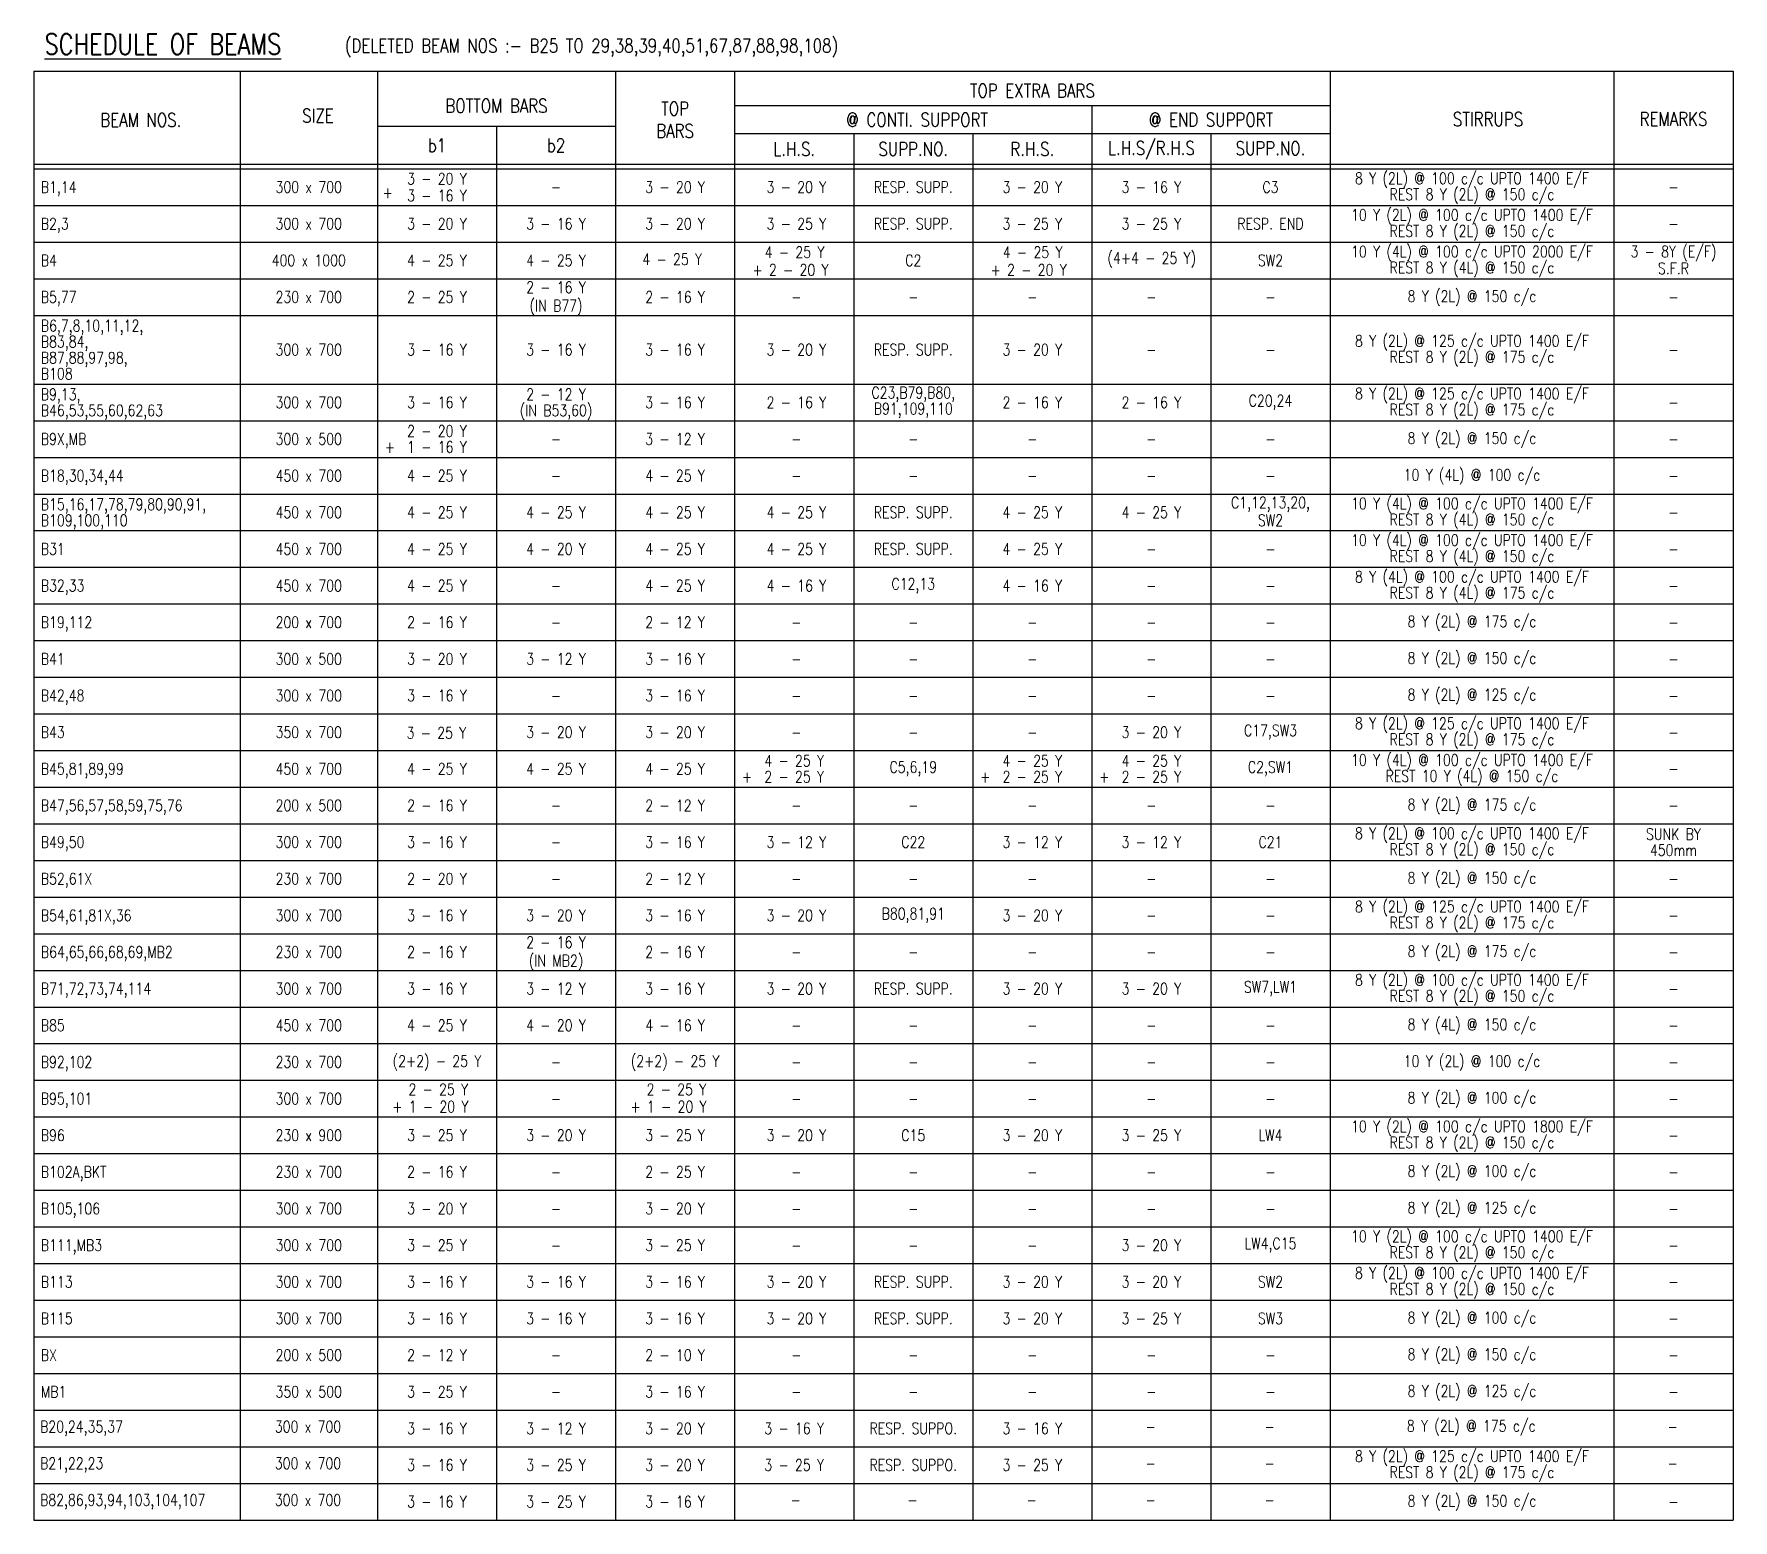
# Model space of a CAD drawing. Header units: millimetres. Extents: x 2659630 to 6742168, y -2425387 to -732288.
# Drawn here: x 3366694 to 3413069, y -854875 to -814321 of the extents above; entities that cross this region are included whole.
import ezdxf
from ezdxf.enums import TextEntityAlignment as Align

# ---------------------------------------------------------------- set-up
doc = ezdxf.new("R2010")
doc.units = ezdxf.units.MM
for name, color, linetype in [('S-TEXT', 2, 'Continuous'), ('S-TEXT-1', 4, 'Continuous'), ('S-TITIL', 6, 'Continuous'), ('SCH-LINE', 7, 'Continuous'), ('SCHEDULE LINE', 7, 'Continuous')]:
    doc.layers.add(name, color=color, linetype=linetype)
doc.styles.add('ROMANS', font='r.shx', dxfattribs={"width": 0.7})

msp = doc.modelspace()

# ---------------------------------------------------------------- linework, layer by layer
at = {"layer": 'SCH-LINE'}
for p, q in [((3366694.5, -815334.103), (3366694.5, -854875.268)), ((3366694.5, -815334.103), (3413069.5, -815334.103)), ((3372319.5, -815334.103), (3372319.5, -854875.268)), ((3376069.5, -815334.103), (3376069.5, -854875.268)), ((3382569.5, -815334.103), (3382569.5, -854875.268)), ((3385819.5, -815334.103), (3385819.5, -854875.268)), ((3402069.5, -815334.103), (3402069.5, -854875.268)), ((3409819.5, -815334.103), (3409819.5, -854875.268)), ((3413069.5, -815334.103), (3413069.5, -854875.268)), ((3385819.5, -816276.902), (3402069.5, -816276.902)), ((3395569.5, -816276.902), (3395569.5, -854875.268)), ((3376069.5, -816841.203), (3382569.5, -816841.203)), ((3379319.5, -816841.203), (3379319.5, -854875.268)), ((3385819.5, -817033.283), (3402069.5, -817033.283)), ((3389069.5, -817033.283), (3389069.5, -854875.268)), ((3392319.5, -817033.283), (3392319.5, -854875.268)), ((3398819.5, -817033.283), (3398819.5, -854875.268)), ((3366694.5, -817878.031), (3413069.5, -817878.031)), ((3366694.5, -818000.268), (3413069.5, -818000.268)), ((3366694.5, -854875.268), (3413069.5, -854875.268))]:
    msp.add_line(p, q, dxfattribs=at)
at = {"layer": 'SCHEDULE LINE', "color": 5}
for p, q in [((3366694.5, -819000.268), (3413069.5, -819000.268)), ((3366694.5, -820000.268), (3413069.5, -820000.268)), ((3366694.5, -820000.268), (3413069.5, -820000.268)), ((3366694.5, -821000.268), (3413069.5, -821000.268)), ((3366694.5, -822000.268), (3413069.5, -822000.268)), ((3366694.5, -822000.268), (3413069.5, -822000.268)), ((3366694.5, -823875.268), (3413069.5, -823875.268)), ((3366694.5, -824875.268), (3413069.5, -824875.268)), ((3366694.5, -825875.268), (3413069.5, -825875.268)), ((3366694.5, -826875.268), (3413069.5, -826875.268)), ((3366694.5, -826875.268), (3413069.5, -826875.268)), ((3366694.5, -827875.268), (3413069.5, -827875.268)), ((3366694.5, -828875.268), (3413069.5, -828875.268)), ((3366694.5, -829875.268), (3413069.5, -829875.268)), ((3366694.5, -830875.268), (3413069.5, -830875.268)), ((3366694.5, -831875.268), (3413069.5, -831875.268)), ((3366694.5, -831875.268), (3413069.5, -831875.268)), ((3366694.5, -832875.268), (3413069.5, -832875.268)), ((3366694.5, -833875.268), (3413069.5, -833875.268)), ((3366694.5, -834875.268), (3413069.5, -834875.268)), ((3366694.5, -835875.268), (3413069.5, -835875.268)), ((3366694.5, -836875.268), (3413069.5, -836875.268)), ((3366694.5, -836875.268), (3413069.5, -836875.268)), ((3366694.5, -837875.268), (3413069.5, -837875.268)), ((3366694.5, -838875.268), (3413069.5, -838875.268)), ((3366694.5, -839875.268), (3413069.5, -839875.268)), ((3366694.5, -840875.268), (3413069.5, -840875.268)), ((3366694.5, -841875.268), (3413069.5, -841875.268)), ((3366694.5, -841875.268), (3413069.5, -841875.268)), ((3366694.5, -842875.268), (3413069.5, -842875.268)), ((3366694.5, -843875.268), (3413069.5, -843875.268)), ((3366694.5, -844875.268), (3413069.5, -844875.268)), ((3366694.5, -845875.268), (3413069.5, -845875.268)), ((3366694.5, -846875.268), (3413069.5, -846875.268)), ((3366694.5, -846875.268), (3413069.5, -846875.268)), ((3366694.5, -847875.268), (3413069.5, -847875.268)), ((3366694.5, -848875.268), (3413069.5, -848875.268)), ((3366694.5, -849875.268), (3413069.5, -849875.268)), ((3366694.5, -850875.268), (3413069.5, -850875.268)), ((3366694.5, -851875.268), (3413069.5, -851875.268)), ((3366694.5, -852875.268), (3413069.5, -852875.268)), ((3366694.5, -853875.268), (3413069.5, -853875.268))]:
    msp.add_line(p, q, dxfattribs=at)

# ---------------------------------------------------------------- texts
at = {"layer": 'S-TEXT', "style": 'ROMANS', "width": 0.8}
msp.add_text('(DELETED BEAM NOS :- B25 TO 29,38,39,40,51,67,87,88,98,108)', height=375, dxfattribs=at).set_placement((3375180.085, -814825.727))
for s, p in [('TOP EXTRA BARS', (3393944.5, -815867.463)), (' @ CONTI. SUPPORT', (3390694.5, -816662.555)), ('@ END SUPPORT', (3398819.5, -816662.555)), ('L.H.S.', (3387444.5, -817462.278)), ('SUPP.NO.', (3390694.5, -817462.278)), ('R.H.S.', (3393944.5, -817462.278)), ('L.H.S/R.H.S', (3397194.5, -817462.278)), ('SUPP.NO.', (3400444.5, -817441.725))]:
    msp.add_text(s, height=375, dxfattribs=at).set_placement(p, align=Align.MIDDLE)
for s, p in [('BOTTOM BARS', (3379319.5, -816468.388)), ('TOP', (3384194.5, -816545.724)), (' BEAM NOS.', (3369507, -816854.204)), ('SIZE', (3374444.5, -816736.628)), ('STIRRUPS', (3406382, -816832.653)), ('REMARKS', (3411444.5, -816825.783)), ('BARS', (3384194.5, -817153.752)), ('b1', (3377694.5, -817549.443)), ('b2', (3380944.5, -817549.443))]:
    msp.add_text(s, height=375, dxfattribs=at).set_placement(p, align=Align.CENTER)
at = {"layer": 'S-TEXT-1', "style": 'ROMANS', "width": 0.8}
for s, p in [('8 Y (2L) @ 100 c/c UPTO 1400 E/F', (3405944.5, -818281.518)), ('300 x 700', (3374194.5, -818500.268)), ('3 - 20 Y', (3377694.5, -818272.768)), ('3 - 20 Y', (3384194.5, -818500.268)), ('3 - 20 Y', (3387505.145, -818500.268)), ('RESP. SUPP.', (3390694.5, -818500.268)), ('3 - 20 Y', (3393944.5, -818500.268)), ('3 - 16 Y', (3397194.5, -818500.268)), ('C3', (3400444.5, -818500.268)), ('REST 8 Y (2L) @ 150 c/c', (3405944.5, -818719.018)), ('+', (3376348.579, -818648.88, 19.417)), ('3 - 16 Y', (3377694.5, -818731.268)), ('-', (3380944.5, -818500.268)), ('-', (3411444.5, -818500.268)), ('300 x 700', (3374194.5, -819500.268)), ('3 - 20 Y', (3377694.5, -819500.268)), ('3 - 16 Y', (3380944.5, -819500.268)), ('3 - 20 Y', (3384194.5, -819500.268)), ('3 - 25 Y', (3387505.145, -819500.268)), ('RESP. SUPP.', (3390694.5, -819500.268)), ('3 - 25 Y', (3393944.5, -819500.268)), ('3 - 25 Y', (3397194.5, -819500.268)), ('RESP. END', (3400444.5, -819500.268)), ('10 Y (2L) @ 100 c/c UPTO 1400 E/F', (3405944.5, -819281.518)), ('REST 8 Y (2L) @ 150 c/c', (3405944.5, -819719.018)), ('-', (3411444.5, -819500.268)), ('400 x 1000', (3374194.5, -820500.268)), ('4 - 25 Y', (3377694.5, -820500.268)), ('4 - 25 Y', (3380944.5, -820500.268)), ('4 - 25 Y', (3384115.218, -820468.805, 19.417)), ('4 - 25 Y', (3387454.5, -820276.768)), ('C2', (3390694.5, -820500.268)), ('4 - 25 Y', (3393954.5, -820276.768)), ('(4+4 - 25 Y)', (3397204.5, -820458.268)), ('SW2', (3400444.5, -820500.268)), ('10 Y (4L) @ 100 c/c UPTO 2000 E/F', (3405944.5, -820281.518)), ('3 - 8Y (E/F)', (3411444.5, -820281.518)), ('+ 2 - 20 Y', (3387344.218, -820760.305, 19.417)), ('+ 2 - 20 Y', (3393844.218, -820760.305, 19.417)), ('REST 8 Y (4L) @ 150 c/c', (3405944.5, -820719.018)), ('S.F.R', (3411444.5, -820719.018)), ('2 - 16 Y', (3380944.5, -821233.768)), ('8 Y (2L) @ 150 c/c', (3405944.5, -821500.268)), ('230 x 700', (3374194.5, -821500.268)), ('2 - 25 Y', (3377694.5, -821500.268)), ('(IN B77)', (3380944.5, -821758.268)), ('2 - 16 Y', (3384194.5, -821500.268)), ('-', (3387505.145, -821500.268)), ('-', (3390694.5, -821500.268)), ('-', (3393944.5, -821500.268)), ('-', (3397194.5, -821500.268)), ('-', (3400444.5, -821500.268)), ('-', (3411444.5, -821500.268)), ('8 Y (2L) @ 125 c/c UPTO 1400 E/F', (3405944.5, -822719.018)), ('300 x 700', (3374194.5, -822937.768)), ('3 - 16 Y', (3377694.5, -822937.768)), ('3 - 16 Y', (3380944.5, -822937.768)), ('3 - 16 Y', (3384194.5, -822937.768)), ('3 - 20 Y', (3387505.145, -822937.768)), ('RESP. SUPP.', (3390694.5, -822937.768)), ('3 - 20 Y', (3393944.5, -822937.768)), ('-', (3397194.5, -822937.768)), ('-', (3400444.5, -822937.768)), ('REST 8 Y (2L) @ 175 c/c', (3405944.5, -823156.518)), ('-', (3411444.5, -822937.768)), ('C23,B79,B80,', (3390694.5, -824156.518)), ('8 Y (2L) @ 125 c/c UPTO 1400 E/F', (3405944.5, -824156.518)), ('300 x 700', (3374194.5, -824375.268)), ('3 - 16 Y', (3377694.5, -824375.268)), ('3 - 16 Y', (3384194.5, -824375.268)), ('2 - 16 Y', (3387505.145, -824375.268)), ('B91,109,110', (3390694.5, -824594.018)), ('2 - 16 Y', (3393944.5, -824375.268)), ('2 - 16 Y', (3397194.5, -824375.268)), ('C20,24', (3400444.5, -824375.268)), ('REST 8 Y (2L) @ 175 c/c', (3405944.5, -824594.018)), ('-', (3411444.5, -824375.268)), ('300 x 500', (3374194.5, -825375.268)), ('-', (3380944.5, -825375.268)), ('3 - 12 Y', (3384194.5, -825375.268)), ('-', (3387505.145, -825375.268)), ('-', (3390694.5, -825375.268)), ('-', (3393944.5, -825375.268)), ('-', (3397194.5, -825375.268)), ('-', (3400444.5, -825375.268)), ('8 Y (2L) @ 150 c/c', (3405944.5, -825375.268)), ('-', (3411444.5, -825375.268)), ('450 x 700', (3374194.5, -826375.268)), ('4 - 25 Y', (3377694.5, -826375.268)), ('-', (3380944.5, -826375.268)), ('4 - 25 Y', (3384194.5, -826375.268)), ('-', (3387505.145, -826375.268)), ('-', (3390694.5, -826375.268)), ('-', (3393944.5, -826375.268)), ('-', (3397194.5, -826375.268)), ('-', (3400444.5, -826375.268)), ('10 Y (4L) @ 100 c/c', (3405944.5, -826375.268)), ('-', (3411444.5, -826375.268)), ('450 x 700', (3374194.5, -827375.268)), ('4 - 25 Y', (3377694.5, -827375.268)), ('4 - 25 Y', (3380944.5, -827375.268)), ('4 - 25 Y', (3384194.5, -827375.268)), ('4 - 25 Y', (3387505.145, -827375.268)), ('RESP. SUPP.', (3390694.5, -827375.268)), ('4 - 25 Y', (3393944.5, -827375.268)), ('4 - 25 Y', (3397194.5, -827375.268)), ('C1,12,13,20,', (3400444.5, -827156.518)), ('10 Y (4L) @ 100 c/c UPTO 1400 E/F', (3405944.5, -827156.518)), ('SW2', (3400444.5, -827594.018)), ('REST 8 Y (4L) @ 150 c/c', (3405944.5, -827594.018)), ('-', (3411444.5, -827375.268)), ('450 x 700', (3374194.5, -828375.268)), ('4 - 25 Y', (3377694.5, -828375.268)), ('4 - 20 Y', (3380944.5, -828375.268)), ('4 - 25 Y', (3384194.5, -828375.268)), ('4 - 25 Y', (3387505.145, -828375.268)), ('RESP. SUPP.', (3390694.5, -828375.268)), ('4 - 25 Y', (3393944.5, -828375.268)), ('10 Y (4L) @ 100 c/c UPTO 1400 E/F', (3405944.5, -828156.518)), ('-', (3397194.5, -828375.268)), ('-', (3400444.5, -828375.268)), ('REST 8 Y (4L) @ 150 c/c', (3405944.5, -828594.018)), ('-', (3411444.5, -828375.268)), ('C12,13', (3390694.5, -829375.268)), ('8 Y (4L) @ 100 c/c UPTO 1400 E/F', (3405944.5, -829156.518)), ('450 x 700', (3374194.5, -829375.268)), ('4 - 25 Y', (3377694.5, -829375.268)), ('-', (3380944.5, -829375.268)), ('4 - 25 Y', (3384194.5, -829375.268)), ('4 - 16 Y', (3387505.145, -829375.268)), ('4 - 16 Y', (3393944.5, -829375.268)), ('-', (3397194.5, -829375.268)), ('-', (3400444.5, -829375.268)), ('REST 8 Y (4L) @ 175 c/c', (3405944.5, -829594.018)), ('-', (3411444.5, -829375.268)), ('200 x 700', (3374194.5, -830375.268)), ('2 - 16 Y', (3377694.5, -830375.268)), ('-', (3380944.5, -830375.268)), ('2 - 12 Y', (3384194.5, -830375.268)), ('-', (3387505.145, -830375.268)), ('-', (3390694.5, -830375.268)), ('-', (3393944.5, -830375.268)), ('-', (3397194.5, -830375.268)), ('-', (3400444.5, -830375.268)), ('8 Y (2L) @ 175 c/c', (3405944.5, -830375.268)), ('-', (3411444.5, -830375.268)), ('300 x 500', (3374194.5, -831375.268)), ('3 - 20 Y', (3377694.5, -831375.268)), ('3 - 12 Y', (3380944.5, -831375.268)), ('3 - 16 Y', (3384194.5, -831375.268)), ('-', (3387505.145, -831375.268)), ('-', (3390694.5, -831375.268)), ('-', (3393944.5, -831375.268)), ('-', (3397194.5, -831375.268)), ('-', (3400444.5, -831375.268)), ('8 Y (2L) @ 150 c/c', (3405944.5, -831375.268)), ('-', (3411444.5, -831375.268)), ('300 x 700', (3374194.5, -832375.268)), ('3 - 16 Y', (3377694.5, -832375.268)), ('-', (3380944.5, -832375.268)), ('3 - 16 Y', (3384194.5, -832375.268)), ('-', (3387505.145, -832375.268)), ('-', (3390694.5, -832375.268)), ('-', (3393944.5, -832375.268)), ('-', (3397194.5, -832375.268)), ('-', (3400444.5, -832375.268)), ('8 Y (2L) @ 125 c/c', (3405944.5, -832375.268)), ('-', (3411444.5, -832375.268)), ('350 x 700', (3374194.5, -833375.268)), ('3 - 20 Y', (3380944.5, -833375.268)), ('3 - 20 Y', (3384194.5, -833375.268)), ('3 - 20 Y', (3397194.5, -833375.268)), ('C17,SW3', (3400444.5, -833375.268)), ('8 Y (2L) @ 125 c/c UPTO 1400 E/F', (3405944.5, -833156.518)), ('REST 8 Y (2L) @ 175 c/c', (3405944.5, -833594.018)), ('-', (3387505.145, -833375.268)), ('-', (3390694.5, -833375.268)), ('-', (3393944.5, -833375.268)), ('-', (3411444.5, -833375.268)), ('450 x 700', (3374194.5, -834375.268)), ('4 - 25 Y', (3377694.5, -834375.268)), ('4 - 25 Y', (3380944.5, -834375.268)), ('4 - 25 Y', (3384194.5, -834375.268)), ('C5,6,19', (3390694.5, -834375.268)), ('C2,SW1', (3400444.5, -834375.268)), ('10 Y (4L) @ 100 c/c UPTO 1400 E/F', (3405944.5, -834156.518)), ('REST 10 Y (4L) @ 150 c/c', (3405944.5, -834594.018)), ('-', (3411444.5, -834375.268)), ('8 Y (2L) @ 175 c/c', (3405944.5, -835375.268)), ('200 x 500', (3374194.5, -835375.268)), ('2 - 16 Y', (3377694.5, -835375.268)), ('-', (3380944.5, -835375.268)), ('2 - 12 Y', (3384194.5, -835375.268)), ('-', (3387505.145, -835375.268)), ('-', (3390694.5, -835375.268)), ('-', (3393944.5, -835375.268)), ('-', (3397194.5, -835375.268)), ('-', (3400444.5, -835375.268)), ('-', (3411444.5, -835375.268)), ('8 Y (2L) @ 100 c/c UPTO 1400 E/F', (3405944.5, -836156.518)), ('SUNK BY', (3411444.5, -836156.518)), ('300 x 700', (3374194.5, -836375.268)), ('3 - 16 Y', (3377694.5, -836375.268)), ('-', (3380944.5, -836375.268)), ('3 - 16 Y', (3384194.5, -836375.268)), ('3 - 12 Y', (3387505.145, -836375.268)), ('C22', (3390694.5, -836375.268)), ('3 - 12 Y', (3393944.5, -836375.268)), ('3 - 12 Y', (3397194.5, -836375.268)), ('C21', (3400444.5, -836375.268)), ('REST 8 Y (2L) @ 150 c/c', (3405944.5, -836594.018)), ('450mm', (3411444.5, -836594.018)), ('230 x 700', (3374194.5, -837375.268)), ('2 - 20 Y', (3377694.5, -837375.268)), ('-', (3380944.5, -837375.268)), ('2 - 12 Y', (3384194.5, -837375.268)), ('-', (3387505.145, -837375.268)), ('-', (3390694.5, -837375.268)), ('-', (3393944.5, -837375.268)), ('-', (3397194.5, -837375.268)), ('-', (3400444.5, -837375.268)), ('8 Y (2L) @ 150 c/c', (3405944.5, -837375.268)), ('-', (3411444.5, -837375.268)), ('8 Y (2L) @ 125 c/c UPTO 1400 E/F', (3405944.5, -838156.518)), ('300 x 700', (3374194.5, -838375.268)), ('3 - 16 Y', (3377694.5, -838375.268)), ('3 - 20 Y', (3380944.5, -838375.268)), ('3 - 16 Y', (3384194.5, -838375.268)), ('3 - 20 Y', (3387505.145, -838375.268)), ('B80,81,91', (3390694.5, -838375.268)), ('3 - 20 Y', (3393944.5, -838375.268)), ('-', (3397194.5, -838375.268)), ('-', (3400444.5, -838375.268)), ('REST 8 Y (2L) @ 175 c/c', (3405944.5, -838594.018)), ('-', (3411444.5, -838375.268)), ('230 x 700', (3374194.5, -839375.268)), ('2 - 16 Y', (3377694.5, -839375.268)), ('2 - 16 Y', (3380944.5, -839108.768)), ('2 - 16 Y', (3384194.5, -839375.268)), ('8 Y (2L) @ 175 c/c', (3405944.5, -839375.268)), ('(IN MB2)', (3380944.5, -839633.268)), ('-', (3387505.145, -839375.268)), ('-', (3390694.5, -839375.268)), ('-', (3393944.5, -839375.268)), ('-', (3397194.5, -839375.268)), ('-', (3400444.5, -839375.268)), ('-', (3411444.5, -839375.268)), ('300 x 700', (3374194.5, -840375.268)), ('3 - 16 Y', (3377694.5, -840375.268)), ('3 - 12 Y', (3380944.5, -840375.268)), ('3 - 16 Y', (3384194.5, -840375.268)), ('3 - 20 Y', (3387505.145, -840375.268)), ('RESP. SUPP.', (3390694.5, -840375.268)), ('3 - 20 Y', (3393944.5, -840375.268)), ('3 - 20 Y', (3397194.5, -840375.268)), ('SW7,LW1', (3400444.5, -840375.268)), ('8 Y (2L) @ 100 c/c UPTO 1400 E/F', (3405944.5, -840156.518)), ('REST 8 Y (2L) @ 150 c/c', (3405944.5, -840594.018)), ('-', (3411444.5, -840375.268)), ('450 x 700', (3374194.5, -841375.268)), ('4 - 25 Y', (3377694.5, -841375.268)), ('4 - 20 Y', (3380944.5, -841375.268)), ('4 - 16 Y', (3384194.5, -841375.268)), ('8 Y (4L) @ 150 c/c', (3405944.5, -841375.268)), ('-', (3387505.145, -841375.268)), ('-', (3390694.5, -841375.268)), ('-', (3393944.5, -841375.268)), ('-', (3397194.5, -841375.268)), ('-', (3400444.5, -841375.268)), ('(2+2) - 25 Y', (3377694.5, -842375.268)), ('(2+2) - 25 Y', (3384194.5, -842375.268)), ('10 Y (2L) @ 100 c/c', (3405944.5, -842375.268)), ('230 x 700', (3374194.5, -842375.268)), ('-', (3380944.5, -842375.268)), ('-', (3387505.145, -842375.268)), ('-', (3390694.5, -842375.268)), ('-', (3393944.5, -842375.268)), ('-', (3397194.5, -842375.268)), ('-', (3400444.5, -842375.268)), ('-', (3411444.5, -842375.268)), ('2 - 25 Y', (3377730, -843124.268)), ('2 - 25 Y', (3384230, -843124.268)), ('300 x 700', (3374194.5, -843375.268)), ('+ 1 - 20 Y', (3377515, -843596.268)), ('-', (3380944.5, -843375.268)), ('+ 1 - 20 Y', (3384015, -843596.268)), ('-', (3387505.145, -843375.268)), ('-', (3390694.5, -843375.268)), ('-', (3393944.5, -843375.268)), ('-', (3397194.5, -843375.268)), ('-', (3400444.5, -843375.268)), ('8 Y (2L) @ 100 c/c', (3405944.5, -843375.268)), ('-', (3411444.5, -843375.268)), ('10 Y (2L) @ 100 c/c UPTO 1800 E/F', (3405944.5, -844156.518)), ('230 x 900', (3374194.5, -844375.268)), ('3 - 25 Y', (3377694.5, -844375.268)), ('3 - 20 Y', (3380944.5, -844375.268)), ('3 - 25 Y', (3384194.5, -844375.268)), ('3 - 20 Y', (3387505.145, -844375.268)), ('C15', (3390694.5, -844375.268)), ('3 - 20 Y', (3393944.5, -844375.268)), ('3 - 25 Y', (3397194.5, -844375.268)), ('LW4', (3400444.5, -844375.268)), ('REST 8 Y (2L) @ 150 c/c', (3405944.5, -844594.018)), ('-', (3411444.5, -844375.268)), ('230 x 700', (3374194.5, -845375.268)), ('2 - 16 Y', (3377694.5, -845375.268)), ('-', (3380944.5, -845375.268)), ('2 - 25 Y', (3384194.5, -845375.268)), ('-', (3387505.145, -845375.268)), ('-', (3390694.5, -845375.268)), ('-', (3393944.5, -845375.268)), ('-', (3397194.5, -845375.268)), ('-', (3400444.5, -845375.268)), ('8 Y (2L) @ 100 c/c', (3405944.5, -845375.268)), ('-', (3411444.5, -845375.268)), ('300 x 700', (3374194.5, -846375.268)), ('3 - 20 Y', (3377694.5, -846375.268)), ('3 - 20 Y', (3384194.5, -846375.268)), ('8 Y (2L) @ 125 c/c', (3405944.5, -846375.268)), ('-', (3380944.5, -846375.268)), ('-', (3387505.145, -846375.268)), ('-', (3390694.5, -846375.268)), ('-', (3393944.5, -846375.268)), ('-', (3397194.5, -846375.268)), ('-', (3400444.5, -846375.268)), ('-', (3411444.5, -846375.268)), ('300 x 700', (3374194.5, -847375.268)), ('3 - 25 Y', (3377694.5, -847375.268)), ('3 - 25 Y', (3384194.5, -847375.268)), ('3 - 20 Y', (3397194.5, -847375.268)), ('LW4,C15', (3400444.5, -847375.268)), ('10 Y (2L) @ 100 c/c UPTO 1400 E/F', (3405944.5, -847156.518)), ('-', (3380944.5, -847375.268)), ('-', (3387505.145, -847375.268)), ('-', (3390694.5, -847375.268)), ('-', (3393944.5, -847375.268)), ('REST 8 Y (2L) @ 150 c/c', (3405944.5, -847594.018)), ('-', (3411444.5, -847375.268)), ('8 Y (2L) @ 100 c/c UPTO 1400 E/F', (3405944.5, -848156.518)), ('300 x 700', (3374194.5, -848375.268)), ('3 - 16 Y', (3377694.5, -848375.268)), ('3 - 16 Y', (3380944.5, -848375.268)), ('3 - 16 Y', (3384194.5, -848375.268)), ('3 - 20 Y', (3387505.145, -848375.268)), ('RESP. SUPP.', (3390694.5, -848375.268)), ('3 - 20 Y', (3393944.5, -848375.268)), ('3 - 20 Y', (3397194.5, -848375.268)), ('SW2', (3400444.5, -848375.268)), ('REST 8 Y (2L) @ 150 c/c', (3405944.5, -848594.018)), ('-', (3411444.5, -848375.268)), ('300 x 700', (3374194.5, -849375.268)), ('3 - 16 Y', (3377694.5, -849375.268)), ('3 - 16 Y', (3380944.5, -849375.268)), ('3 - 16 Y', (3384194.5, -849375.268)), ('3 - 20 Y', (3387505.145, -849375.268)), ('RESP. SUPP.', (3390694.5, -849375.268)), ('3 - 20 Y', (3393944.5, -849375.268)), ('3 - 25 Y', (3397194.5, -849375.268)), ('SW3', (3400444.5, -849375.268)), ('8 Y (2L) @ 100 c/c', (3405944.5, -849375.268)), ('-', (3411444.5, -849375.268)), ('200 x 500', (3374194.5, -850375.268)), ('2 - 12 Y', (3377694.5, -850375.268)), ('-', (3380944.5, -850375.268)), ('2 - 10 Y', (3384194.5, -850375.268)), ('-', (3387505.145, -850375.268)), ('-', (3390694.5, -850375.268)), ('-', (3393944.5, -850375.268)), ('-', (3397194.5, -850375.268)), ('-', (3400444.5, -850375.268)), ('8 Y (2L) @ 150 c/c', (3405944.5, -850375.268)), ('-', (3411444.5, -850375.268)), ('350 x 500', (3374194.5, -851375.268)), ('3 - 25 Y', (3377694.5, -851375.268)), ('-', (3380944.5, -851375.268)), ('3 - 16 Y', (3384194.5, -851375.268)), ('-', (3387505.145, -851375.268)), ('-', (3390694.5, -851375.268)), ('-', (3393944.5, -851375.268)), ('-', (3397194.5, -851375.268)), ('-', (3400444.5, -851375.268)), ('8 Y (2L) @ 125 c/c', (3405944.5, -851375.268)), ('-', (3411444.5, -851375.268)), ('300 x 700', (3374174.003, -852329.118, 19.417)), ('3 - 16 Y', (3377694.5, -852375.268, 19.417)), ('3 - 12 Y', (3380944.5, -852375.268, 19.417)), ('3 - 20 Y', (3384194.5, -852375.268, 19.417)), ('3 - 16 Y', (3387444.5, -852375.268, 19.417)), ('RESP. SUPPO.', (3390694.5, -852375.268, 19.417)), ('3 - 16 Y', (3393944.5, -852375.268, 19.417)), ('-', (3397174.003, -852329.118, 19.417)), ('-', (3400424.003, -852329.118, 19.417)), ('8 Y (2L) @ 175 c/c', (3405924.003, -852329.118, 19.417)), ('-', (3411424.003, -852329.118, 19.417)), ('300 x 700', (3374174.003, -853329.118, 19.417)), ('3 - 16 Y', (3377694.5, -853375.268, 19.417)), ('3 - 25 Y', (3380944.5, -853375.268, 19.417)), ('3 - 20 Y', (3384194.5, -853375.268, 19.417)), ('3 - 25 Y', (3387444.5, -853375.268, 19.417)), ('RESP. SUPPO.', (3390694.5, -853375.268, 19.417)), ('3 - 25 Y', (3393944.5, -853375.268, 19.417)), ('8 Y (2L) @ 125 c/c UPTO 1400 E/F', (3405944.5, -853156.518, 19.417)), ('-', (3397174.003, -853329.118, 19.417)), ('-', (3400424.003, -853329.118, 19.417)), ('REST 8 Y (2L) @ 175 c/c', (3405944.5, -853594.018, 19.417)), ('-', (3411424.003, -853329.118, 19.417)), ('300 x 700', (3374174.003, -854329.118, 19.417)), ('3 - 16 Y', (3377694.5, -854375.268, 19.417)), ('3 - 25 Y', (3380944.5, -854375.268, 19.417)), ('3 - 16 Y', (3384194.5, -854375.268, 19.417)), ('8 Y (2L) @ 150 c/c', (3405944.5, -854375.268, 19.417)), ('-', (3387484.648, -854329.118, 19.417)), ('-', (3390674.003, -854329.118, 19.417)), ('-', (3393924.003, -854329.118, 19.417)), ('-', (3397174.003, -854329.118, 19.417)), ('-', (3400424.003, -854329.118, 19.417)), ('-', (3411444.5, -854375.268, 19.417))]:
    msp.add_text(s, height=312.5, dxfattribs=at).set_placement(p, align=Align.MIDDLE)
for s, p in [('B1,14', (3366882, -818500.268)), ('B2,3', (3366882, -819500.268)), ('B4', (3366882, -820500.268)), ('B5,77', (3366882, -821500.268)), ('B9X,MB', (3366882, -825375.268)), ('B18,30,34,44', (3366882, -826375.268)), ('B15,16,17,78,79,80,90,91,', (3366882, -827156.518)), ('B109,100,110', (3366882, -827594.018)), ('B31', (3366882, -828375.268)), ('B32,33', (3366882, -829375.268)), ('B19,112', (3366882, -830375.268)), ('B41', (3366882, -831375.268)), ('B42,48', (3366882, -832375.268)), ('B43', (3366882, -833375.268)), ('B45,81,89,99', (3366882, -834375.268)), ('B47,56,57,58,59,75,76', (3366882, -835375.268)), ('B49,50', (3366882, -836375.268)), ('B52,61X', (3366882, -837375.268)), ('B54,61,81X,36', (3366882, -838375.268)), ('B64,65,66,68,69,MB2', (3366882, -839375.268)), ('B71,72,73,74,114', (3366882, -840375.268)), ('B85', (3366882, -841375.268)), ('B92,102', (3366882, -842375.268)), ('B95,101', (3366882, -843375.268)), ('B96', (3366882, -844375.268)), ('B102A,BKT', (3366882, -845375.268)), ('B105,106', (3366882, -846375.268)), ('B111,MB3', (3366882, -847375.268)), ('B113', (3366882, -848375.268)), ('B115', (3366882, -849375.268)), ('BX', (3366882, -850375.268)), ('MB1', (3366882, -851375.268)), ('B20,24,35,37', (3366861.503, -852329.118, 19.417)), ('B21,22,23', (3366861.503, -853329.118, 19.417)), ('B82,86,93,94,103,104,107', (3366861.503, -854329.118, 19.417))]:
    msp.add_text(s, height=312.5, dxfattribs=at).set_placement(p, align=Align.MIDDLE_LEFT)
at = {"layer": 'S-TEXT-1', "color": 3, "style": 'ROMANS', "width": 0.8}
for s, p in [('B6,7,8,10,11,12,', (3366882, -822281.518)), ('B83,84,', (3366882, -822719.018)), ('B87,88,97,98,', (3366882, -823156.518)), ('B108', (3366882, -823594.018)), ('B9,13,', (3366882, -824156.518)), ('B46,53,55,60,62,63', (3366882, -824594.018))]:
    msp.add_text(s, height=312.5, dxfattribs=at).set_placement(p, align=Align.MIDDLE_LEFT)
at = {"layer": 'S-TEXT-1', "style": 'ROMANS', "width": 0.8}
for s, p in [('2 - 12 Y', (3380944.5, -824156.518)), ('(IN B53,60)', (3380944.5, -824594.018)), ('2 - 20 Y', (3377694.5, -825156.518)), ('1 - 16 Y', (3377694.5, -825594.018)), ('+', (3376408.786, -825594.018)), ('3 - 25 Y', (3377679.147, -833395.055)), ('4 - 25 Y', (3387444.5, -834156.518)), ('4 - 25 Y', (3393944.5, -834156.518)), ('4 - 25 Y', (3397194.5, -834156.518)), ('+', (3386158.786, -834594.018)), ('2 - 25 Y', (3387444.5, -834594.018)), ('+', (3392658.786, -834594.018)), ('2 - 25 Y', (3393944.5, -834594.018)), ('+', (3395908.786, -834594.018)), ('2 - 25 Y', (3397194.5, -834594.018))]:
    msp.add_text(s, height=312.5, dxfattribs=at).set_placement(p, align=Align.MIDDLE_CENTER)
at = {"layer": 'S-TEXT-1', "color": 2, "style": 'ROMANS', "width": 0.8}
msp.add_text('-', height=312.5, dxfattribs=at).set_placement((3411444.5, -841375.268), align=Align.MIDDLE)
at = {"layer": 'S-TITIL', "style": 'ROMANS', "width": 0.8}
msp.add_text('%%USCHEDULE OF BEAMS', height=562.5, dxfattribs=at).set_placement((3366983.886, -814883.88))

doc.saveas('drawing.dxf')
